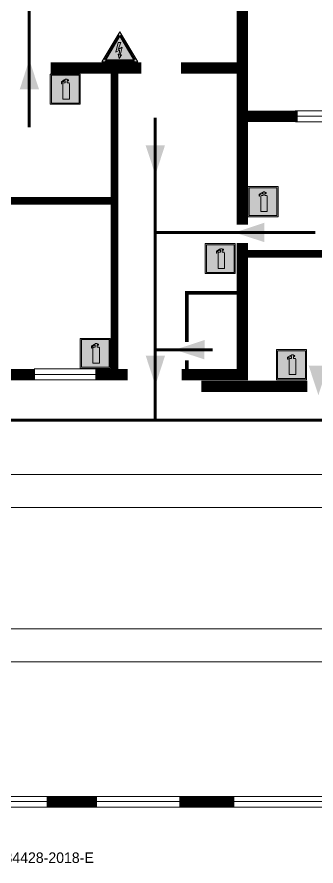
# Model space of a CAD drawing. Header units: millimetres. Extents: x 13114 to 67229, y 22859 to 38520.
# Drawn here: x 33559.2 to 33638.7, y 25479.1 to 25704.9 of the extents above; entities that cross this region are included whole.
import ezdxf

# ---------------------------------------------------------------- set-up
doc = ezdxf.new("R2010")
doc.units = ezdxf.units.MM
doc.layers.add('План_Штампы', color=7, linetype='Continuous')
doc.styles.add('обычный', font='arial.ttf')

# ---------------------------------------------------------------- blocks, each defined once
blk = doc.blocks.new('A$C3AD82952')
at = {"true_color": 0xf5f5ff}
h = blk.add_hatch(color=7, dxfattribs=at)
h.dxf.hatch_style = 1
h.paths.add_polyline_path([(8.21, 8.73, 0.414214), (7.89, 9.05), (7.22, 9.05), (7.22, 9.92), (7.59, 9.92, 1), (7.57, 10.36), (7.22, 10.36), (7.22, 10.6), (6.43, 10.6), (6.43, 10.36), (6.01, 10.36), (4.74, 9.59), (4.74, 8.69), (4.98, 8.73), (4.98, 9.26), (6.12, 9.91), (6.43, 9.91), (6.43, 9.05), (5.76, 9.05, 0.414214), (5.44, 8.73), (5.44, 2.2), (8.21, 2.2)], flags=0)
h.paths.add_polyline_path([(12.8, 12.8), (0, 12.8), (0, 0), (12.8, 0)])
h.paths.add_polyline_path([(0.51, 12.29), (12.29, 12.29), (12.29, 0.51), (0.51, 0.51)], flags=16)
h.paths.add_polyline_path([(4.74, 9.59), (6.01, 10.36), (6.43, 10.36), (6.43, 10.6), (7.22, 10.6), (7.22, 10.36), (7.59, 10.36, -0.94586), (7.59, 9.92), (7.22, 9.92), (7.22, 9.05), (7.89, 9.05, -0.414214), (8.21, 8.73), (8.21, 2.2), (5.44, 2.2), (5.44, 8.73, -0.414214), (5.76, 9.05), (6.43, 9.05), (6.43, 9.91), (6.12, 9.91), (4.98, 9.26), (4.98, 8.73), (4.74, 8.69)], flags=0)
h = blk.add_hatch(color=242)
h.dxf.hatch_style = 1
h.paths.add_polyline_path([(12.29, 12.29), (0.51, 12.29), (0.51, 0.51), (12.29, 0.51)])
h.paths.add_polyline_path([(4.74, 8.69), (4.74, 9.59), (6.01, 10.36), (6.43, 10.36), (6.43, 10.6), (7.22, 10.6), (7.22, 10.36), (7.59, 10.36, -0.94586), (7.59, 9.92), (7.22, 9.92), (7.22, 9.05), (7.89, 9.05, -0.414214), (8.21, 8.73), (8.21, 2.2), (5.44, 2.2), (5.44, 8.73, -0.414214), (5.76, 9.05), (6.43, 9.05), (6.43, 9.91), (6.12, 9.91), (4.98, 9.26), (4.98, 8.73)], flags=16)
h = blk.add_hatch(color=7, dxfattribs=at)
h.dxf.hatch_style = 1
h.paths.add_polyline_path([(8.21, 8.73, 0.414214), (7.89, 9.05), (7.22, 9.05), (7.22, 9.92), (7.59, 9.92, 1), (7.57, 10.36), (7.22, 10.36), (7.22, 10.6), (6.43, 10.6), (6.43, 10.36), (6.01, 10.36), (4.74, 9.59), (4.74, 8.69), (4.98, 8.73), (4.98, 9.26), (6.12, 9.91), (6.43, 9.91), (6.43, 9.05), (5.76, 9.05, 0.414214), (5.44, 8.73), (5.44, 2.2), (8.21, 2.2)])
at = {"color": 242, "lineweight": 5}
for p, q in [((0, 0), (0, 12.8)), ((0, 12.8), (12.8, 12.8)), ((12.8, 0), (12.8, 12.8)), ((6.01, 10.36), (4.74, 9.59)), ((4.74, 9.59), (4.74, 8.69)), ((4.74, 8.69), (4.98, 8.73)), ((4.98, 9.26), (6.12, 9.91)), ((4.98, 8.73), (4.98, 9.26)), ((5.44, 2.2), (5.44, 8.73)), ((5.76, 9.05), (6.43, 9.05)), ((6.01, 10.36), (6.43, 10.36)), ((6.12, 9.91), (6.43, 9.91)), ((7.22, 10.6), (6.43, 10.6)), ((6.43, 10.6), (6.43, 10.36)), ((6.43, 9.91), (6.43, 9.05)), ((7.22, 10.36), (7.22, 10.6)), ((7.59, 10.36), (7.22, 10.36)), ((7.22, 9.05), (7.22, 9.92)), ((7.59, 9.92), (7.22, 9.92)), ((7.89, 9.05), (7.22, 9.05)), ((8.21, 2.2), (8.21, 8.73)), ((0, 0), (12.8, 0)), ((5.44, 2.2), (8.21, 2.2))]:
    blk.add_line(p, q, dxfattribs=at)
blk.add_lwpolyline([(0.51, 12.29), (12.29, 12.29), (12.29, 0.51), (0.51, 0.51)], close=True, dxfattribs=at)
for centre, radius, start, end in [((5.76, 8.73), 0.32, 90, 180), ((7.58, 10.14), 0.223, 273.1875, 86.8125), ((7.89, 8.73), 0.32, 0, 90)]:
    blk.add_arc(centre, radius, start, end, dxfattribs=at)
blk = doc.blocks.new('A$C3E6D3DDE')
at = {"lineweight": 5}
h = blk.add_hatch(color=40, dxfattribs=at)
h.paths.add_polyline_path([(24.1, 1.45), (16.46, -11.35), (31.74, -11.35)])
h.paths.add_polyline_path([(24.09, -0.46), (30.03, -10.41), (18.14, -10.41)], flags=16)
h.paths.add_polyline_path([(24.54, -3.08), (23.41, -6.02), (25.13, -5.01), (24.33, -8.5), (24.82, -8.27), (23.79, -9.86), (23.4, -8.04), (23.8, -8.43), (24.04, -6.29), (22.39, -7.25), (23.44, -3.08)], flags=0)
h = blk.add_hatch(color=256, dxfattribs=at)
h.paths.add_polyline_path([(24.37, 0.03, 0.567511), (23.82, 0.03), (17.59, -10.4, 0.582454), (17.86, -10.88), (30.32, -10.88, 0.582149), (30.6, -10.4)])
h.paths.add_polyline_path([(24.09, -0.46), (18.14, -10.41), (30.03, -10.41)], flags=16)
h.paths.add_polyline_path([(24.54, -3.08), (23.41, -6.02), (25.13, -5.01), (24.33, -8.5), (24.82, -8.27), (23.79, -9.86), (23.4, -8.04), (23.8, -8.43), (24.04, -6.29), (22.39, -7.25), (23.44, -3.08)], flags=0)
h = blk.add_hatch(color=40, dxfattribs=at)
h.paths.add_polyline_path([(24.09, -0.46), (18.14, -10.41), (30.03, -10.41)])
h.paths.add_polyline_path([(24.82, -8.27), (23.79, -9.86), (23.4, -8.04), (23.8, -8.43), (24.04, -6.29), (22.39, -7.25), (23.44, -3.08), (24.54, -3.08), (23.41, -6.02), (25.13, -5.01), (24.33, -8.5)], flags=16)
at = {"color": 40, "lineweight": 5}
for p, q in [((16.46, -11.35), (24.1, 1.45)), ((24.1, 1.45), (31.74, -11.35))]:
    blk.add_line(p, q, dxfattribs=at)
at = {"lineweight": 5}
for p, q in [((17.59, -10.4), (23.82, 0.03)), ((24.37, 0.03), (30.6, -10.4)), ((18.14, -10.41), (24.09, -0.46)), ((23.44, -3.08), (22.39, -7.25)), ((23.41, -6.02), (24.54, -3.08)), ((24.54, -3.08), (23.44, -3.08)), ((24.09, -0.46), (30.03, -10.41)), ((22.39, -7.25), (24.04, -6.29)), ((25.13, -5.01), (23.41, -6.02)), ((24.04, -6.29), (23.8, -8.43)), ((24.33, -8.5), (25.13, -5.01)), ((18.14, -10.41), (30.03, -10.41)), ((23.8, -8.43), (23.4, -8.04)), ((23.4, -8.04), (23.79, -9.86)), ((23.79, -9.86), (24.82, -8.27)), ((24.82, -8.27), (24.33, -8.5)), ((17.86, -10.88), (30.32, -10.88))]:
    blk.add_line(p, q, dxfattribs=at)
at = {"color": 50, "lineweight": 5}
blk.add_line((31.74, -11.35), (16.46, -11.35), dxfattribs=at)

msp = doc.modelspace()

# ---------------------------------------------------------------- linework, layer by layer
at = {"lineweight": 100}
for points, const_width in [([(33619.13, 25745.71), (33619.13, 25678.52), (33633.81, 25678.52)], 3), ([(33568.15, 25691.34), (33592.24, 25691.34)], 3), ([(33619.13, 25691.34), (33602.84, 25691.34)], 3), ([(33585.12, 25609.83), (33585.12, 25691.34)], 2), ([(33619.13, 25678.52), (33619.13, 25649.66)], 3), ([(33421.72, 25656.01), (33585.12, 25656.01)], 2), ([(33619.13, 25644.84), (33619.13, 25609.83), (33602.99, 25609.83)], 3), ([(33564.02, 25609.83), (33555.07, 25609.83)], 3), ([(33588.64, 25609.83), (33580.03, 25609.83)], 3), ([(33602.99, 25609.83), (33618.83, 25609.83)], 3), ([(33636.43, 25606.72), (33608.21, 25606.72)], 3), ([(33580.44, 25496.26), (33567.06, 25496.26)], 3), ([(33617.04, 25496.26), (33602.34, 25496.26)], 3)]:
    msp.add_lwpolyline(points, dxfattribs=dict(at, const_width=const_width))
at = {"color": 126, "lineweight": 100, "true_color": 0x008754}
for points in [[(33562.48, 25675.65), (33562.48, 25715.89)], [(33549.61, 25597.71), (33595.96, 25597.71), (33595.96, 25678.07)], [(33638.51, 25647.59), (33595.96, 25647.59)], [(33611.22, 25616.42), (33595.96, 25616.42)], [(33595.96, 25597.71), (33762.06, 25597.71)]]:
    msp.add_lwpolyline(points, dxfattribs=at)
at = {"lineweight": 0}
for points in [[(33633.18, 25680), (33713.69, 25680)], [(33633.28, 25677.04), (33713.79, 25677.04)], [(33633.81, 25678.52), (33714.32, 25678.52)], [(33563.8, 25611.33), (33581.16, 25611.33)], [(33564.02, 25609.83), (33581.38, 25609.83)], [(33563.75, 25608.42), (33581.11, 25608.42)], [(33472.77, 25497.64), (33862.66, 25497.64)], [(33473.11, 25496.26), (33862.99, 25496.26)], [(33472.77, 25494.8), (33862.66, 25494.8)]]:
    msp.add_lwpolyline(points, dxfattribs=at)
for points, const_width in [([(33619.27, 25641.92), (33752.11, 25641.92), (33752.11, 25618.15)], 2), ([(33604.39, 25618.47), (33604.39, 25631.58), (33617.97, 25631.58)], 1), ([(33604.39, 25609.84), (33604.39, 25613.62)], 1)]:
    msp.add_lwpolyline(points, dxfattribs=dict(at, const_width=const_width))
for points in [[(33465.64, 25583.23), (33862.6, 25583.23), (33862.6, 25574.44), (33465.64, 25574.44)], [(33465.61, 25542.23), (33862.6, 25542.23), (33862.6, 25533.44), (33465.61, 25533.44)]]:
    msp.add_lwpolyline(points, close=True, dxfattribs=at)
at = {"layer": 'План_Штампы', "color": 126, "true_color": 0x008754}
for points in [[(33565.07, 25685.68), (33559.94, 25685.69), (33562.48, 25693.57)], [(33593.42, 25670.79), (33598.56, 25670.78), (33596.01, 25662.9)], [(33624.98, 25650.19), (33624.97, 25645.05), (33617.09, 25647.6)], [(33609.08, 25619.01), (33609.06, 25613.87), (33601.18, 25616.42)], [(33593.44, 25614.84), (33598.57, 25614.82), (33596.02, 25606.94)], [(33636.77, 25612.24), (33641.9, 25612.22), (33639.36, 25604.34)]]:
    msp.add_solid(points, dxfattribs=at)

# ---------------------------------------------------------------- block references
at = {"xscale": 0.625, "yscale": 0.625, "zscale": 0.625}
for name, p in [('A$C3E6D3DDE', (33571.47, 25700.06)), ('A$C3AD82952', (33568.04, 25681.72)), ('A$C3AD82952', (33620.62, 25651.8)), ('A$C3AD82952', (33609.27, 25636.68)), ('A$C3AD82952', (33576.02, 25611.45)), ('A$C3AD82952', (33628.21, 25608.46))]:
    msp.add_blockref(name, p, dxfattribs=at)

# ---------------------------------------------------------------- texts
at = {"lineweight": 0, "insert": (33505.59, 25480.95), "char_height": 2.8, "width": 191.3484, "attachment_point": 5, "style": 'обычный'}
msp.add_mtext('\\pi-8.4,l8.4,t8.4;{\\fProxima Nova Rg|b0|i0|c204|p2;ИЗГОТОВИТЕЛЬ: ИП АНДРЕЕВ А. А.\\fProxima Nova Rg|b0|i0|c0|p2; \\fProxima Nova Rg|b0|i0|c204|p2;ФП-24 - 2022/ 200-25-1440 ГОСТ 34428-2018-Е\\H1.2266x; }', dxfattribs=at)

doc.saveas('drawing.dxf')
